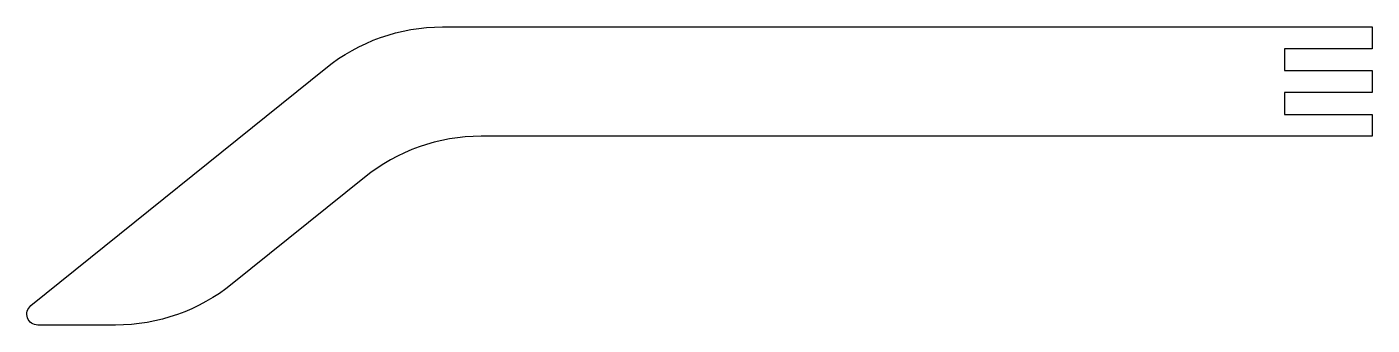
# Model space of a CAD drawing. Header units: inches. Extents: x -6.75 to -0.6, y -1.76 to -0.4.
import ezdxf

# ---------------------------------------------------------------- set-up
doc = ezdxf.new("R2010")
doc.units = ezdxf.units.IN
doc.layers.get('0').update_dxf_attribs({"linetype": 'CONTINUOUS'})

msp = doc.modelspace()

# ---------------------------------------------------------------- linework, layer by layer
msp.add_lwpolyline([(-1, -0.8), (-0.6, -0.8), (-0.6, -0.9), (-4.6737, -0.9, 0.171222), (-5.2071, -1.0882), (-5.8114, -1.5752, -0.171222), (-6.3448, -1.7633), (-6.7, -1.7633, -0.707618), (-6.7314, -1.6744), (-5.3835, -0.5882, -0.171222), (-4.8501, -0.4), (-0.6, -0.4), (-0.6, -0.5), (-1, -0.5), (-1, -0.6), (-0.6, -0.6), (-0.6, -0.7), (-1, -0.7)], format="xyb", close=True)

doc.saveas('drawing.dxf')
